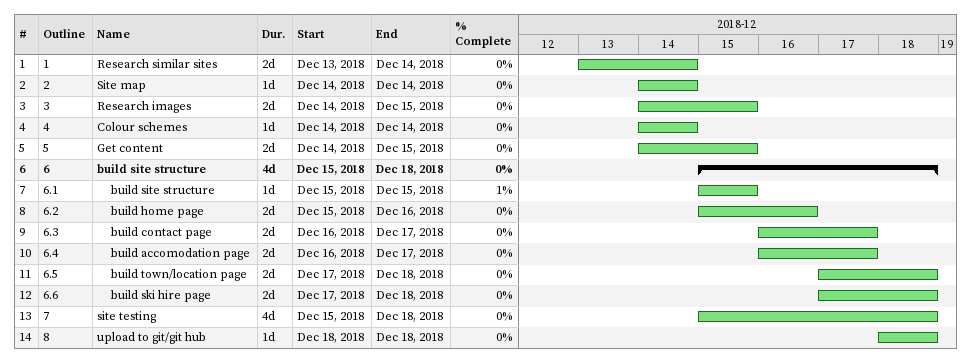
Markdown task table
| ID | WBS | Task | Duration | Start | Finish | % complete |
|---|---|---|---|---|---|---|
| 1 | 1 | Research similar sites | 2d | 2018-12-13 | 2018-12-14 | 0 |
| 2 | 2 | Site map | 1d | 2018-12-14 | 2018-12-14 | 0 |
| 3 | 3 | Research images | 2d | 2018-12-14 | 2018-12-15 | 0 |
| 4 | 4 | Colour schemes | 1d | 2018-12-14 | 2018-12-14 | 0 |
| 5 | 5 | Get content | 2d | 2018-12-14 | 2018-12-15 | 0 |
| 6 | 6 | **build site structure** | 4d | 2018-12-15 | 2018-12-18 | 0 |
| 7 | 6.1 | build site structure | 1d | 2018-12-15 | 2018-12-15 | 1 |
| 8 | 6.2 | build home page | 2d | 2018-12-15 | 2018-12-16 | 0 |
| 9 | 6.3 | build contact page | 2d | 2018-12-16 | 2018-12-17 | 0 |
| 10 | 6.4 | build accomodation page | 2d | 2018-12-16 | 2018-12-17 | 0 |
| 11 | 6.5 | build town/location page | 2d | 2018-12-17 | 2018-12-18 | 0 |
| 12 | 6.6 | build ski hire page | 2d | 2018-12-17 | 2018-12-18 | 0 |
| 13 | 7 | site testing | 4d | 2018-12-15 | 2018-12-18 | 0 |
| 14 | 8 | upload to git/git hub | 1d | 2018-12-18 | 2018-12-18 | 0 |
